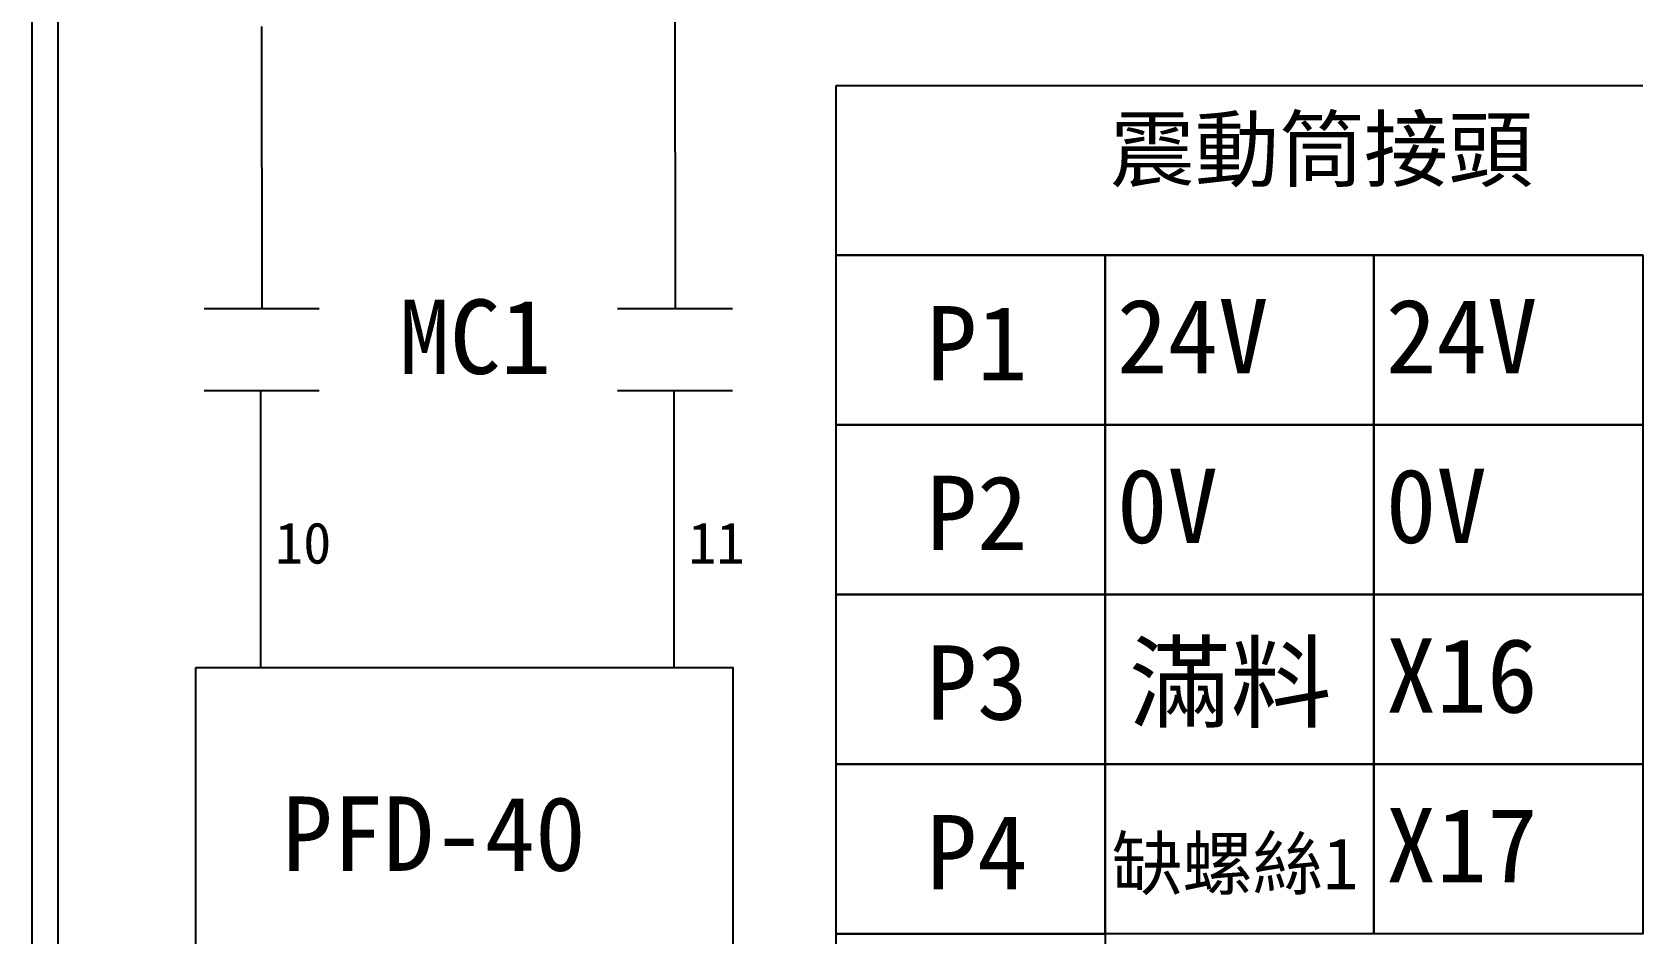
# Model space of a CAD drawing. Extents: x 10 to 297, y 3 to 207.
# Drawn here: x 10 to 87.9, y 84.1 to 127.8 of the extents above; entities that cross this region are included whole.
import ezdxf

# ---------------------------------------------------------------- set-up
doc = ezdxf.new("R2010")
doc.units = 0
doc.layers.get('0').update_dxf_attribs({"linetype": 'CONTINUOUS'})
doc.layers.add('圖框層', color=7, linetype='CONTINUOUS')
doc.layers.add('標尺寸層', color=3, linetype='CONTINUOUS')
doc.styles.add('STSL', font='kaiu.ttf')

msp = doc.modelspace()

# ---------------------------------------------------------------- linework, layer by layer
for p, q in [((41.09, 138.049), (41.108, 114.397)), ((21.098, 128.049), (21.112, 114.397)), ((21.053, 110.424), (21.053, 104.562)), ((41.053, 110.424), (41.053, 104.562)), ((21.053, 104.562), (21.055, 97.029)), ((41.053, 104.562), (41.055, 97.029))]:
    msp.add_line(p, q)
at = {"layer": '圖框層', "color": 7}
for p, q in [((10, 3), (10, 206.969)), ((11.25, 4.25), (11.25, 205.719))]:
    msp.add_line(p, q, dxfattribs=at)
at = {"layer": '標尺寸層', "color": 7}
for p, q in [((48.904, 116.978), (48.904, 125.187)), ((48.904, 125.186), (74.928, 125.186)), ((74.928, 125.186), (87.94, 125.186)), ((61.916, 116.977), (48.904, 116.977)), ((74.928, 116.977), (61.916, 116.977)), ((87.94, 116.977), (74.928, 116.977)), ((18.324, 114.397), (23.892, 114.397)), ((38.324, 114.397), (43.892, 114.397)), ((18.324, 110.424), (23.892, 110.424)), ((21.053, 110.424), (21.053, 104.562)), ((38.324, 110.424), (43.892, 110.424))]:
    msp.add_line(p, q, dxfattribs=at)
for points in [[(48.904, 116.977), (61.916, 116.977), (61.916, 108.767), (48.904, 108.767)], [(61.916, 116.976), (74.928, 116.976), (74.928, 108.767), (61.916, 108.767)], [(74.928, 116.976), (87.94, 116.976), (87.94, 108.767), (74.928, 108.767)], [(48.904, 108.767), (61.916, 108.767), (61.916, 100.557), (48.904, 100.557)], [(61.916, 108.766), (74.928, 108.766), (74.928, 100.557), (61.916, 100.557)], [(74.928, 108.766), (87.94, 108.766), (87.94, 100.557), (74.928, 100.557)], [(48.904, 100.557), (61.916, 100.557), (61.916, 92.347), (48.904, 92.347)], [(61.916, 100.556), (74.928, 100.556), (74.928, 92.347), (61.916, 92.347)], [(74.928, 100.556), (87.94, 100.556), (87.94, 92.347), (74.928, 92.347)], [(17.91, 97.029), (43.903, 97.029), (43.903, 79.652), (17.91, 79.652)], [(48.904, 92.347), (61.916, 92.347), (61.916, 84.137), (48.904, 84.137)], [(61.916, 92.346), (74.928, 92.346), (74.928, 84.137), (61.916, 84.137)], [(74.928, 92.346), (87.94, 92.346), (87.94, 84.137), (74.928, 84.137)], [(48.904, 84.137), (61.916, 84.137), (61.916, 75.927), (48.904, 75.927)]]:
    msp.add_lwpolyline(points, close=True, dxfattribs=at)

# ---------------------------------------------------------------- texts
at = {"layer": '圖框層', "color": 4, "style": 'STSL'}
for s, height, p in [('震動筒接頭', 3, (62.162, 120.599)), ('MC1', 3.6, (27.764, 111.23)), ('24V', 3.6, (62.49, 111.255)), ('24V', 3.6, (75.502, 111.256)), ('P1', 3.6, (53.274, 110.915)), ('P2', 3.6, (53.274, 102.706)), ('0V', 3.6, (62.49, 103.045)), ('0V', 3.6, (75.502, 103.046)), ('10', 2, (21.753, 102.051)), ('11', 2, (41.753, 102.051)), ('滿料', 3.6, (63.066, 94.495)), ('X16', 3.6, (75.502, 94.835)), ('P3', 3.6, (53.274, 94.495)), ('PFD-40', 3.6, (22.09, 87.182)), ('P4', 3.6, (53.274, 86.286)), ('X17', 3.6, (75.502, 86.626)), ('缺螺絲1', 2.5, (62.243, 86.285))]:
    msp.add_text(s, height=height, dxfattribs=at).set_placement(p)

doc.saveas('drawing.dxf')
